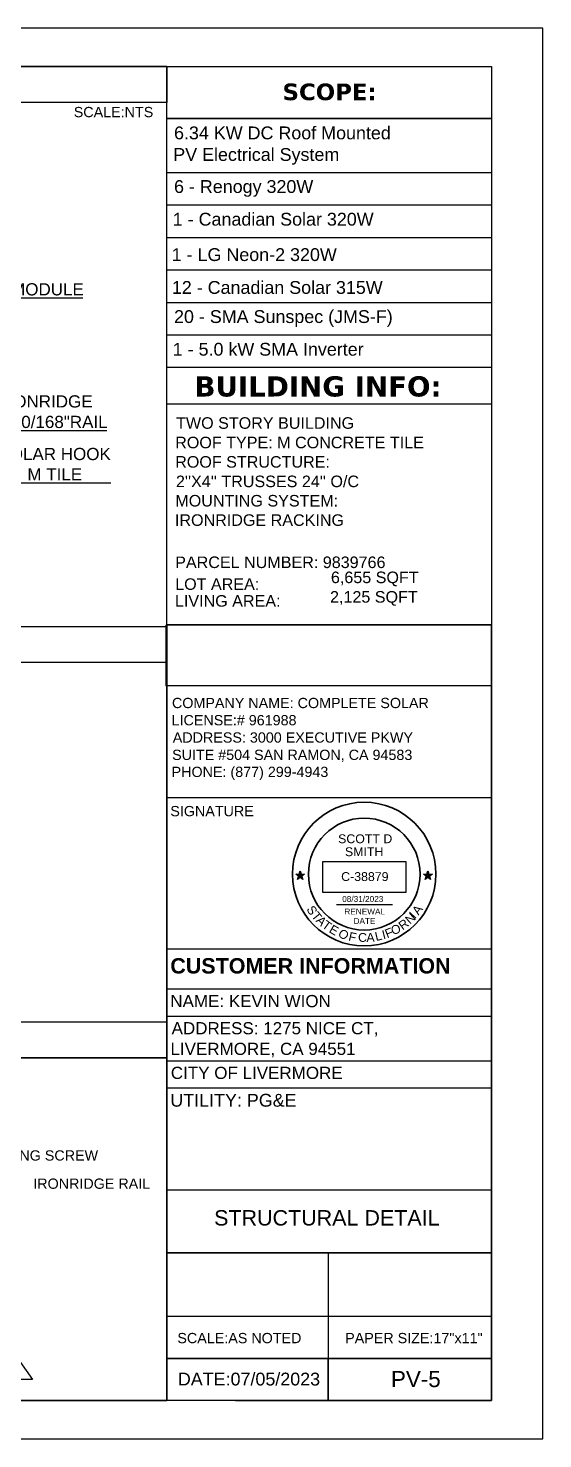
# Model space of a CAD drawing. Header units: millimetres. Extents: x 351 to 7480, y -14642 to -8468.
# Drawn here: x 3464 to 3866, y -10899 to -9799 of the extents above; entities that cross this region are included whole.
import ezdxf

# ---------------------------------------------------------------- set-up
doc = ezdxf.new("R2010")
doc.units = ezdxf.units.MM
for name, color, linetype in [('PDF5_Text', 7, 'Continuous'), ('PDF6_0', 7, 'Continuous'), ('PDF6_PDF4_Geometry', 7, 'Continuous'), ('PDF6_PDF_Geometry', 7, 'Continuous'), ('PDF6_Text', 7, 'Continuous'), ('PDF_Text', 7, 'Continuous')]:
    doc.layers.add(name, color=color, linetype=linetype)
doc.styles.add('PDF Arial', font='arial.ttf')
doc.styles.add('PDF Arial Bold', font='arialbd.ttf')
doc.styles.add('PDF Verdana Bold', font='verdanab.ttf')
doc.styles.get("Standard").update_dxf_attribs({"font": 'arial.ttf'})
picture_1 = doc.add_image_def('image8.png', size_in_pixel=(45, 240))
picture_2 = doc.add_image_def('image33.png', size_in_pixel=(858, 321))

# ---------------------------------------------------------------- blocks, each defined once
blk = doc.blocks.new('star')
h = blk.add_hatch(color=256)
h.dxf.hatch_style = 1
h.paths.add_polyline_path([(116.5, 62.57), (116.86, 62.57), (116.68, 63.12)])
h.paths.add_polyline_path([(116.68, 62.02), (116.97, 62.23), (116.86, 62.57), (116.5, 62.57), (116.39, 62.23)])
h.paths.add_polyline_path([(116.5, 62.57), (115.92, 62.57), (116.39, 62.23)])
h.paths.add_polyline_path([(116.39, 62.23), (116.21, 61.67), (116.68, 62.02)])
h.paths.add_polyline_path([(116.68, 62.02), (117.15, 61.67), (116.97, 62.23)])
h.paths.add_polyline_path([(116.97, 62.23), (117.44, 62.57), (116.86, 62.57)])
for p, q in [((115.92, 62.57), (117.44, 62.57)), ((117.15, 61.67), (115.92, 62.57)), ((116.21, 61.67), (116.68, 63.12)), ((117.44, 62.57), (116.21, 61.67)), ((116.68, 63.12), (117.15, 61.67))]:
    blk.add_line(p, q)
blk = doc.blocks.new('a')
at = {"color": 1, "char_height": 15, "attachment_point": 1}
for s, insert, rotation in [('{\\C256;S}', (169, 149), 301.8504), ('{\\C256;A}', (335, 138.5), 54.6588), ('{\\C256;T}', (176.1, 138.5), 308.5602), ('{\\C256;A}', (182.8, 131.2), 313.9392), ('{\\C256;T}', (190.6, 123.2), 324.7462), ('{\\C256;R}', (311.3, 116.8), 36.4598), ('{\\C256;N}', (322.6, 125.5), 43.0781), ('{\\C256;I}', (344.8, 127.8), 227.4846), ('{\\C256;E}', (201.4, 115.5), 330.0103), ('{\\C256;O}', (218.6, 109.1), 319.6464), ('{\\C256;A}', (258.4, 100.3), 1.6689), ('{\\C256;L}', (271.7, 101.5), 12.6875), ('{\\C256;I}', (283.7, 104.3), 13.6115), ('{\\C256;F}', (288.3, 105.4), 21.5682), ('{\\C256;O}', (299, 112.2), 12.6875)]:
    blk.add_mtext_dynamic_manual_height_columns(s, width=30.733, gutter_width=125, heights=[0], dxfattribs=dict(at, insert=insert, rotation=rotation))
at = {"color": 1, "insert": (244.5, 100.5), "char_height": 15, "attachment_point": 1}
blk.add_mtext_dynamic_manual_height_columns('{\\C256;C}', width=30.733, gutter_width=125, heights=[0], dxfattribs=at)
blk = doc.blocks.new('1')
at = {"color": 1, "xscale": 0.1018808021228187, "yscale": 0.1018808021228187, "zscale": 0.1018808021228187}
blk.add_blockref('a', (510.97, 81.39), dxfattribs=at)
at = {"color": 1, "insert": (534.46, 91.84), "char_height": 1.528, "attachment_point": 1, "rotation": 347.3366}
blk.add_mtext_dynamic_manual_height_columns('{\\C256;F}', width=1.5282, gutter_width=12.74, heights=[0], dxfattribs=at)

msp = doc.modelspace()

# ---------------------------------------------------------------- linework, layer by layer
at = {"lineweight": 30}
msp.add_line((3705.2, -10482.4), (3748.9, -10482.4), dxfattribs=at)
at = {"lineweight": 35}
for radius in [56, 43.6]:
    msp.add_circle((3726.8, -10458.6), radius, dxfattribs=at)
at = {"layer": 'PDF6_0', "lineweight": 25}
for points in [[(2166.4, -9799), (2166.4, -10898.9), (3866.2, -10898.9), (3866.2, -9799)], [(3826.3, -9869.5), (3572.8, -9869.5)], [(3826.3, -9869.5), (3826.3, -10063.5), (3572.8, -10063.5), (3572.8, -9869.5)], [(3572.8, -10311.9), (3572.8, -10264.3), (3826.3, -10264.3), (3826.3, -10311.9)]]:
    msp.add_lwpolyline(points, close=True, dxfattribs=at)
for points in [[(3572.8, -10264.3), (3572.8, -9829)], [(3572.8, -9911.5), (3826.3, -9911.5)], [(3572.8, -9936.8), (3826.3, -9936.8)], [(3572.8, -9962.1), (3826.3, -9962.1)], [(3572.8, -9987.5), (3826.3, -9987.5)], [(3332.5, -10068.7), (3430.7, -10009.3), (3507.1, -10009.3)], [(3572.8, -10012.8), (3826.3, -10012.8)], [(3572.8, -10038.1), (3826.3, -10038.1)], [(3572.8, -10091.8), (3826.3, -10091.8)], [(3296.5, -10137.8), (3428.8, -10112.6), (3525.9, -10112.6)], [(3380.3, -10192.3), (3441.8, -10153.5), (3528.9, -10153.5)], [(3572.9, -10398.8), (3826.4, -10398.8)]]:
    msp.add_lwpolyline(points, dxfattribs=at)
at = {"layer": 'PDF6_PDF4_Geometry', "lineweight": 25}
for points in [[(2206.3, -10869), (3572.8, -10869), (3572.8, -9829), (2206.3, -9829)], [(2206.3, -10869), (3572.8, -10869), (3572.8, -9829), (2206.3, -9829)], [(3572.8, -9829), (3572.8, -9857), (2621.8, -9857), (2621.8, -9829)], [(3571.8, -10265.6), (3571.8, -10293.6), (2621.8, -10293.6), (2621.8, -10265.6)], [(3571.8, -10265.6), (3571.8, -10293.6), (2621.8, -10293.6), (2621.8, -10265.6)], [(3572.8, -10573.9), (3572.8, -10601.9), (2206.3, -10601.9), (2206.3, -10573.9)]]:
    msp.add_lwpolyline(points, close=True, dxfattribs=at)
for points in [[(2206.3, -10601.9), (3572.8, -10601.9)], [(3411.4, -10773), (3467.9, -10852.7), (3455.4, -10852.7)]]:
    msp.add_lwpolyline(points, dxfattribs=at)
at = {"layer": 'PDF6_PDF_Geometry', "lineweight": 25}
for points in [[(3826.3, -9829), (3826.3, -10869), (2206.3, -10869), (2206.3, -9829), (3826.3, -9829), (3826.3, -10869), (3572.8, -10869), (3572.8, -10836.2), (3826.3, -10836.2), (3572.8, -10836.2), (3572.8, -10803.2), (3826.3, -10803.2)], [(3826.3, -10346.8), (3826.3, -10803.2), (3826.3, -10836.2), (3826.3, -10869), (3826.3, -10264.3), (3572.8, -10264.3), (3572.8, -10869)], [(3572.8, -10516.9), (3826.3, -10516.9)], [(3572.8, -10548.2), (3826.3, -10548.2)], [(3572.8, -10569.3), (3826.3, -10569.3)], [(3572.8, -10604.1), (3826.4, -10604.1)], [(3572.8, -10625.3), (3826.4, -10625.3)], [(3572.8, -10704.8), (3826.4, -10704.8)], [(3576.4, -10754), (3826.3, -10754), (3572.8, -10754), (3826.3, -10754), (3698.7, -10754), (3698.7, -10803.2), (3826.3, -10803.2), (3826.3, -10754)], [(3698.7, -10803.2), (3698.7, -10836.2), (3698.7, -10869)]]:
    msp.add_lwpolyline(points, dxfattribs=at)
msp.add_lwpolyline([(3826.3, -10836.2), (3826.3, -10869), (3698.7, -10869), (3698.7, -10836.2)], close=True, dxfattribs=at)
at = {"layer": 'PDF6_PDF_Geometry', "color": 251, "lineweight": 25, "true_color": 0x525252}
msp.add_lwpolyline([(3626.4, -10869), (3826.3, -10869)], dxfattribs=at)

# ---------------------------------------------------------------- block references
at = {"xscale": 4.597039828451667, "yscale": 4.597039828451667, "zscale": 4.597039828451667, "rotation": 287.9700872862333}
for p in [(3238.8, -10037.9), (3338.5, -10037.9)]:
    msp.add_blockref('star', p, dxfattribs=at)
at = {"color": 1, "xscale": 4.51217474996896, "yscale": 4.51217474996896, "zscale": 4.51217474996896}
msp.add_blockref('1', (1304, -10918), dxfattribs=at)

# ---------------------------------------------------------------- texts
at = {"attachment_point": 1}
for s, width, heights, insert, char_height, line_spacing_factor in [('SCOTT D\\P  SMITH', 46.347, [0], (3706.4, -10427.6), 6.9, 0.88), ('RENEWAL\\P    DATE', 31.395, [17], (3711.3, -10485.5), 4.6, 0.96)]:
    msp.add_mtext_dynamic_manual_height_columns(s, width=width, gutter_width=4.6, heights=heights, dxfattribs=dict(at, insert=insert, char_height=char_height, line_spacing_factor=line_spacing_factor))
for s, width, insert, char_height in [('C-38879', 41.59, (3708.8, -10457.1), 6.9), ('08/31/2023', 38.133, (3709.6, -10475.7), 4.6)]:
    msp.add_mtext_dynamic_manual_height_columns(s, width=width, gutter_width=4.6, heights=[0], dxfattribs=dict(at, insert=insert, char_height=char_height))
at = {"layer": 'PDF5_Text', "attachment_point": 7, "style": 'PDF Arial'}
for s, insert, char_height in [('1 - LG Neon-2 320W', (3576.5, -9980.7), 10), ('12 - Canadian Solar 315W', (3576.6, -10006.3), 10), ('PARCEL NUMBER: 9839766', (3579.2, -10220.1), 9), ('LOT AREA:', (3579.2, -10237.1), 9), ('LIVING AREA:', (3579, -10250.2), 9)]:
    msp.add_mtext(s, dxfattribs=dict(at, insert=insert, char_height=char_height))
at = {"layer": 'PDF6_Text', "attachment_point": 7}
for s, insert, char_height, style in [('SCOPE:', (3663, -9855.4), 13, 'PDF Verdana Bold'), ('SCALE:NTS', (3500, -9868.5), 8, 'PDF Arial'), ('6.34 KW DC Roof Mounted', (3578.3, -9885.8), 10, 'PDF Arial'), ('PV Electrical System', (3577.7, -9905.5), 10, 'PDF Arial'), ('6 - Renogy 320W', (3578.3, -9930.5), 10, 'PDF Arial'), ('1 - Canadian Solar 320W', (3577.3, -9953.1), 10, 'PDF Arial'), ('PV MODULE', (3429.7, -10007.5), 9.5, 'PDF Arial'), ('20 - SMA Sunspec (JMS-F)', (3578.3, -10031.9), 10, 'PDF Arial'), ('1 - 5.0 kW SMA Inverter', (3577.3, -10054.5), 10, 'PDF Arial'), ('BUILDING INFO:', (3594.2, -10086.5), 15.749, 'PDF Verdana Bold'), ('IRONRIDGE', (3439.5, -10094.9), 9.5, 'PDF Arial'), ('XR-10/168"RAIL', (3428.8, -10110.9), 9.5, 'PDF Arial'), ('TWO STORY BUILDING', (3579.9, -10111.5), 9, 'PDF Arial'), ('ROOF TYPE: M CONCRETE TILE', (3579.2, -10126.7), 9, 'PDF Arial'), ('SOLAR HOOK', (3441.2, -10135.9), 9.5, 'PDF Arial'), ('ROOF STRUCTURE:', (3579.2, -10141.8), 9, 'PDF Arial'), ('M TILE', (3463.8, -10151.6), 9.5, 'PDF Arial'), ("2''X4'' TRUSSES 24'' O/C", (3579.8, -10157), 9, 'PDF Arial'), ('MOUNTING SYSTEM:', (3579.3, -10172.1), 9, 'PDF Arial'), ('IRONRIDGE RACKING', (3579, -10187.2), 9, 'PDF Arial'), ('6,655 SQFT', (3700.8, -10234.2), 9, 'PDF Arial'), ('2,125 SQFT', (3700.1, -10249.4), 9, 'PDF Arial'), ('COMPANY NAME: COMPLETE SOLAR', (3576.7, -10329.3), 8, 'PDF Arial'), ('LICENSE:# 961988', (3576.4, -10342.7), 8, 'PDF Arial'), ('ADDRESS: 3000 EXECUTIVE PKWY', (3577.3, -10356.2), 8, 'PDF Arial'), ('SUITE #504 SAN RAMON, CA 94583', (3576.8, -10371.1), 8, 'PDF Arial'), ('PHONE: (877) 299-4943', (3576.4, -10385.3), 8, 'PDF Arial'), ('SIGNATURE', (3575.4, -10413.6), 8, 'PDF Arial'), ('CUSTOMER INFORMATION', (3575.4, -10536.3), 12, 'PDF Arial Bold'), ('NAME: KEVIN WION', (3575.4, -10562.5), 9.5, 'PDF Arial'), ('ADDRESS: 1275 NICE CT,', (3576.4, -10585.3), 9.5, 'PDF Arial'), ('LIVERMORE, CA 94551', (3575.5, -10601.4), 9.5, 'PDF Arial'), ('CITY OF LIVERMORE', (3575.8, -10618.5), 9.5, 'PDF Arial'), ('UTILITY: PG&E', (3575.4, -10640.1), 10, 'PDF Arial'), ('SELF-DRILLING SCREW', (3391.1, -10682.1), 8, 'PDF Arial'), ('IRONRIDGE RAIL', (3468.4, -10704.1), 8, 'PDF Arial'), ('STRUCTURAL DETAIL', (3609.6, -10732.8), 12, 'PDF Arial'), ('DATE:07/05/2023', (3581.3, -10857.5), 10, 'PDF Arial'), ('PV-5', (3747.7, -10858.8), 12.5, 'PDF Arial')]:
    msp.add_mtext(s, dxfattribs=dict(at, insert=insert, char_height=char_height, style=style))
at = {"layer": 'PDF_Text', "insert": (3580.9, -10824.5), "char_height": 8, "attachment_point": 7, "style": 'PDF Arial'}
msp.add_mtext('SCALE:AS NOTED           PAPER SIZE:17"x11"', dxfattribs=at)

# ---------------------------------------------------------------- pictures from other files: only their frames are drawn
at = {"color": 7, "true_color": 0xffffff}
image = msp.add_image(picture_2, insert=(3694.6, -10472.9), size_in_units=(64.6, 24.2), dxfattribs=dict(at, brightness=7, contrast=73))
image.dxf.flags = 15
at = {"layer": 'PDF6_0', "color": 7, "lineweight": 0}
image = msp.add_image(picture_1, insert=(3826.3, -10311.9), size_in_units=(47.5, 254.3), rotation=90, dxfattribs=at)
image.dxf.flags = 15

doc.saveas('drawing.dxf')
